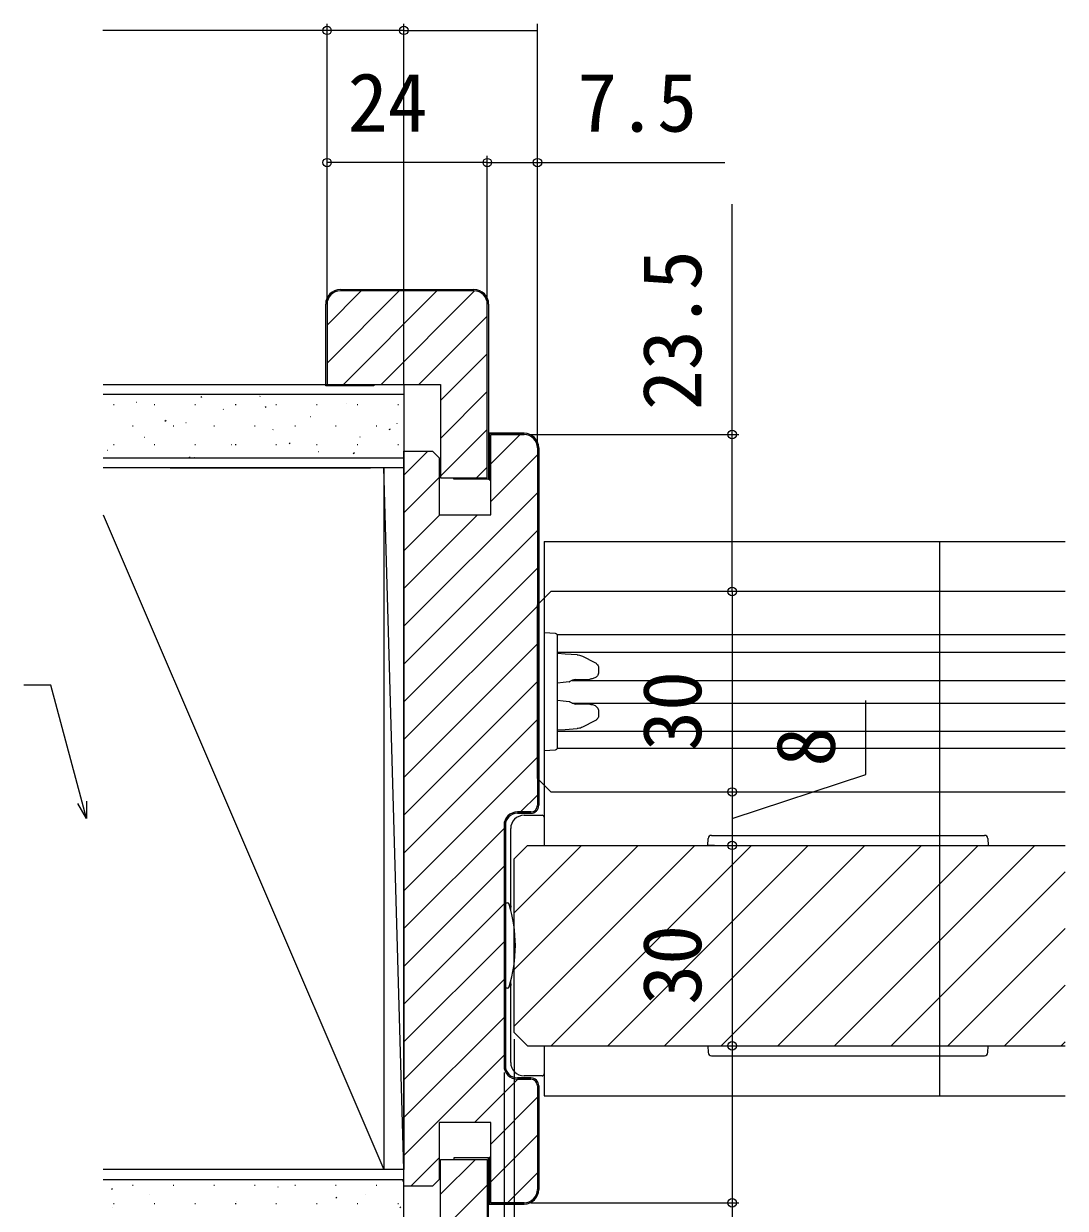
# Model space of a CAD drawing. Units: millimetres, scale not verified. Extents: x -525 to 525, y -783 to 779.
# Drawn here: x -321.9 to -166, y -387.2 to -209.8 of the extents above; entities that cross this region are included whole.
import ezdxf
from ezdxf.enums import TextEntityAlignment as Align

# ---------------------------------------------------------------- set-up
doc = ezdxf.new("R2010")
doc.units = ezdxf.units.MM
doc.header["$LTSCALE"] = 4
for name, color, linetype in [('0-3_YKK_11', 7, 'Continuous'), ('0-5_YKK_12', 2, 'Continuous'), ('0-8_YKK_D', 6, 'Continuous'), ('0-A_YSS_K', 3, 'Continuous'), ('0-B_YSS_KE', 3, 'Continuous')]:
    doc.layers.add(name, color=color, linetype=linetype)
doc.layers.add('0-6_YKK_13', color=4, linetype='Continuous', lineweight=18)
doc.styles.add('ＭＳ ゴシック', font='')
doc.styles.get('ＭＳ ゴシック').set_extended_font_data('MS Gothic')

msp = doc.modelspace()

# ---------------------------------------------------------------- linework, layer by layer
at = {"layer": '0-3_YKK_11'}
for p, q in [((-245.001, -273.338), (-245.001, -326.838)), ((-244.801, -326.838), (-244.801, -273.338)), ((-246.001, -327.838), (-248.001, -327.838)), ((-248.001, -328.038), (-246.001, -328.038)), ((-250.001, -329.838), (-250.001, -365.838)), ((-249.801, -365.838), (-249.801, -329.838)), ((-246.001, -367.638), (-248.001, -367.638)), ((-248.001, -367.838), (-246.001, -367.838)), ((-245.001, -368.838), (-245.001, -384.338)), ((-244.801, -384.338), (-244.801, -368.838))]:
    msp.add_line(p, q, dxfattribs=at)
for points in [[(-247.001, -271.138), (-252.201, -271.138), (-252.201, -278.138), (-252.001, -278.138)], [(-265.001, -383.838), (-265.001, -273.838), (-260.701, -273.838), (-259.701, -274.838), (-259.701, -283.338), (-252.001, -283.338), (-252.001, -278.338), (-252.001, -271.338), (-247.001, -271.338)], [(-247.001, -386.338), (-252.001, -386.338), (-252.001, -379.338), (-252.001, -374.338), (-259.701, -374.338), (-259.701, -382.838), (-260.701, -383.838), (-265.001, -383.838)], [(-252.001, -379.538), (-252.201, -379.538), (-252.201, -386.538), (-247.001, -386.538)]]:
    msp.add_lwpolyline(points, dxfattribs=at)
for centre, radius, start, end in [((-247.001, -273.338), 2.2, 0.00001, 89.99999), ((-247.001, -273.338), 2, 0.00001, 89.99999), ((-248.001, -329.838), 2, 90.00001, 179.99999), ((-248.001, -329.838), 1.8, 90.00001, 179.99999), ((-246.001, -326.838), 1, 270.00001, 359.99999), ((-246.001, -326.838), 1.2, 270.00001, 359.99999), ((-248.001, -365.838), 2, 180.00001, 269.99999), ((-248.001, -365.838), 1.8, 180.00001, 269.99999), ((-246.001, -368.838), 1.2, 0.00001, 89.99999), ((-246.001, -368.838), 1, 0.00001, 89.99999), ((-247.001, -384.338), 2, 270.00001, 359.99999), ((-247.001, -384.338), 2.2, 270.00001, 359.99999)]:
    msp.add_arc(centre, radius, start, end, dxfattribs=at)
at = {"layer": '0-5_YKK_12'}
for p, q in [((-244.001, -287.338), (-165.974, -287.338)), ((-244.001, -287.338), (-244.001, -332.838)), ((-243.001, -294.838), (-245.001, -296.838)), ((-165.974, -294.838), (-243.001, -294.838)), ((-245.001, -322.838), (-245.001, -296.838)), ((-165.974, -301.338), (-242.02, -301.338)), ((-242.001, -303.938), (-165.974, -303.938)), ((-239.787, -308.138), (-165.974, -308.138)), ((-239.787, -311.538), (-165.974, -311.538)), ((-242.001, -315.738), (-165.974, -315.738)), ((-165.974, -318.338), (-242.02, -318.338)), ((-243.001, -324.838), (-245.001, -322.838)), ((-243.001, -324.838), (-165.974, -324.838)), ((-246.501, -332.838), (-248.501, -334.838)), ((-248.501, -342.941), (-238.398, -332.838)), ((-248.501, -351.426), (-229.913, -332.838)), ((-248.501, -359.912), (-221.427, -332.838)), ((-246.501, -332.838), (-165.974, -332.838)), ((-242.942, -362.838), (-212.942, -332.838)), ((-234.457, -362.838), (-204.457, -332.838)), ((-225.971, -362.838), (-195.971, -332.838)), ((-217.486, -362.838), (-187.486, -332.838)), ((-209.001, -362.838), (-179.001, -332.838)), ((-200.516, -362.838), (-170.516, -332.838)), ((-248.501, -360.838), (-248.501, -334.838)), ((-192.03, -362.838), (-165.974, -336.782)), ((-183.545, -362.838), (-165.974, -345.267)), ((-175.06, -362.838), (-165.974, -353.753)), ((-246.501, -362.838), (-248.501, -360.838)), ((-246.501, -362.838), (-165.974, -362.838)), ((-244.001, -362.838), (-244.001, -370.338)), ((-166.574, -362.838), (-165.974, -362.238)), ((-244.001, -370.338), (-165.974, -370.338))]:
    msp.add_line(p, q, dxfattribs=at)
at = {"layer": '0-6_YKK_13'}
for p, q in [((-242.001, -302.141), (-242.001, -301.442)), ((-242.001, -317.535), (-242.001, -302.141)), ((-240.871, -304.207), (-242.001, -304.138)), ((-239.044, -304.319), (-240.871, -304.207)), ((-238.256, -304.526), (-236.421, -305.462)), ((-235.838, -306.299), (-235.838, -306.936)), ((-239.374, -307.992), (-237.149, -307.953)), ((-237.149, -311.723), (-239.372, -311.684)), ((-235.838, -312.74), (-235.838, -313.377)), ((-242.001, -315.538), (-240.871, -315.469)), ((-240.871, -315.469), (-239.044, -315.357)), ((-236.421, -314.214), (-238.256, -315.149)), ((-244.001, -317.64), (-244.001, -318.638)), ((-244.001, -318.638), (-242.283, -318.533)), ((-242.001, -318.233), (-242.001, -317.535)), ((-244.001, -328.637), (-244.001, -328.67)), ((-244.001, -328.67), (-244.001, -332.838)), ((-218.939, -331.338), (-181.791, -331.338)), ((-181.791, -331.338), (-178.063, -331.338)), ((-219.501, -332.838), (-219.438, -331.807)), ((-218.503, -332.838), (-219.501, -332.838)), ((-177.564, -331.807), (-177.501, -332.838)), ((-249.801, -341.438), (-249.521, -341.438)), ((-249.801, -341.438), (-249.801, -354.238)), ((-249.001, -341.881), (-248.979, -342.1)), ((-248.979, -342.547), (-248.979, -342.1)), ((-249.521, -354.238), (-249.801, -354.238)), ((-248.979, -353.575), (-249.001, -353.794)), ((-248.979, -353.575), (-248.979, -353.129)), ((-244.001, -362.838), (-244.001, -367.005)), ((-219.501, -362.838), (-219.438, -363.868)), ((-177.564, -363.868), (-177.501, -362.838)), ((-244.001, -367.005), (-244.001, -367.037))]:
    msp.add_line(p, q, dxfattribs=at)
for points in [[(-242.283, -301.143), (-244.001, -301.038), (-244.001, -302.036), (-244.001, -304.345), (-244.001, -315.331), (-244.001, -317.64)], [(-239.044, -304.319), (-238.882, -304.335), (-238.722, -304.363), (-238.564, -304.404), (-238.408, -304.458), (-238.256, -304.526)], [(-236.421, -305.462), (-236.322, -305.518), (-236.228, -305.582), (-236.138, -305.657), (-236.056, -305.741), (-235.984, -305.837), (-235.923, -305.941), (-235.877, -306.055), (-235.848, -306.175), (-235.838, -306.299)], [(-240.26, -308.35), (-241.13, -308.448), (-242, -308.554)], [(-239.364, -307.989), (-239.564, -308.052), (-239.762, -308.127), (-239.956, -308.214), (-240.146, -308.312)], [(-235.838, -306.936), (-235.851, -307.076), (-235.888, -307.211), (-235.946, -307.337), (-236.021, -307.452), (-236.11, -307.553), (-236.209, -307.641), (-236.316, -307.716), (-236.427, -307.78), (-236.543, -307.832), (-236.661, -307.875), (-236.782, -307.908), (-236.903, -307.932), (-237.026, -307.947), (-237.149, -307.953)], [(-242.001, -311.122), (-241.13, -311.227), (-240.259, -311.325)], [(-240.146, -311.363), (-239.956, -311.462), (-239.762, -311.548), (-239.564, -311.623), (-239.364, -311.687)], [(-237.149, -311.723), (-237.017, -311.73), (-236.885, -311.747), (-236.754, -311.775), (-236.625, -311.813), (-236.498, -311.862), (-236.375, -311.924), (-236.258, -311.999), (-236.147, -312.088), (-236.048, -312.192), (-235.962, -312.311), (-235.896, -312.444), (-235.853, -312.589), (-235.838, -312.74)], [(-235.838, -313.377), (-235.848, -313.5), (-235.877, -313.621), (-235.923, -313.734), (-235.984, -313.839), (-236.056, -313.934), (-236.138, -314.019), (-236.228, -314.094), (-236.322, -314.158), (-236.421, -314.214)], [(-238.256, -315.149), (-238.408, -315.218), (-238.564, -315.272), (-238.722, -315.313), (-238.882, -315.341), (-239.044, -315.357)], [(-247.001, -328.337), (-247.001, -328.337), (-244.301, -328.337)], [(-249.001, -341.881), (-249.001, -330.337), (-249.001, -330.337)], [(-249.001, -365.337), (-249.001, -365.337), (-249.001, -353.794)], [(-218.939, -364.338), (-181.791, -364.338), (-178.063, -364.338)], [(-244.301, -367.337), (-247.001, -367.337), (-247.001, -367.337)]]:
    msp.add_lwpolyline(points, dxfattribs=at)
for centre, radius, start, end in [((-242.301, -301.442), 0.3, 0, 86.5), ((-240.293, -308.051), 0.3, 276.36916, 299.27728), ((-240.293, -311.625), 0.3, 60.72272, 83.63084), ((-242.301, -318.233), 0.3, 273.5, 0), ((-247.001, -330.337), 2, 90.00218, 179.99782), ((-244.301, -328.637), 0.3, 5.11015, 90), ((-218.939, -331.838), 0.5, 90, 176.5), ((-178.063, -331.838), 0.5, 3.5, 90), ((-249.521, -341.738), 0.3, 17.1558, 90), ((-269.281, -347.838), 20.98, 342.8442, 17.1558), ((-249.521, -353.938), 0.3, 270, 342.8442), ((-218.939, -363.838), 0.5, 183.5, 270), ((-178.063, -363.838), 0.5, 270, 356.5), ((-247.001, -365.337), 2, 180.00218, 269.99782), ((-244.301, -367.037), 0.3, 270, 354.88985)]:
    msp.add_arc(centre, radius, start, end, dxfattribs=at)
for centre, major_axis, start_param, end_param in [((-244.301, -328.635), (-0.212, 0.214), 3.9269908, 4.0161798), ((-244.301, -367.04), (0.212, 0.214), 5.4085981, 5.4977871)]:
    msp.add_ellipse(centre, major_axis=major_axis, ratio=0.991311, start_param=start_param, end_param=end_param, dxfattribs=at)
at = {"layer": '0-8_YKK_D'}
for p, q in [((-276.501, -251.838), (-276.501, -209.838)), ((-265.001, -263.838), (-265.001, -209.838)), ((-265.001, -263.838), (-265.001, -209.838)), ((-265.001, -210.838), (-245.001, -210.838)), ((-245.001, -273.338), (-245.001, -209.838)), ((-276.501, -250.839), (-276.501, -229.638)), ((-252.501, -251.838), (-252.501, -229.638)), ((-252.501, -251.838), (-252.501, -229.638)), ((-245.001, -273.338), (-245.001, -229.638)), ((-252.501, -230.638), (-276.501, -230.638)), ((-246.001, -271.338), (-214.838, -271.338)), ((-184.791, -287.338), (-184.791, -370.338)), ((-216.565, -294.838), (-216.838, -294.838)), ((-215.838, -332.838), (-215.838, -362.838)), ((-248.501, -361.838), (-248.501, -468.837)), ((-248.501, -361.838), (-248.501, -468.837)), ((-250.001, -366.838), (-250.001, -468.837)), ((-250.001, -366.838), (-250.001, -468.837)), ((-246.001, -386.338), (-214.838, -386.338))]:
    msp.add_line(p, q, dxfattribs=at)
for points in [[(-265.001, -210.838), (-276.501, -210.838), (-310.051, -210.838)], [(-252.501, -230.638), (-245.001, -230.638), (-216.946, -230.638)], [(-215.838, -294.838), (-215.838, -271.338), (-215.838, -236.833)], [(-215.838, -294.838), (-215.838, -324.838), (-215.838, -332.838)], [(-312.501, -328.838), (-313.161, -326.375), (-317.86, -308.838), (-321.91, -308.838)], [(-215.838, -328.838), (-195.838, -322.247), (-195.838, -311.156)], [(-312.501, -326.198), (-312.501, -328.838), (-313.821, -326.552)], [(-215.838, -362.838), (-215.838, -386.338), (-215.838, -420.842)]]:
    msp.add_lwpolyline(points, dxfattribs=at)
for centre in [(-276.501, -210.838), (-265.001, -210.838), (-265.001, -210.838), (-276.501, -230.638), (-252.501, -230.638), (-252.501, -230.638), (-245.001, -230.638), (-215.838, -271.338), (-215.838, -294.838), (-215.838, -294.838), (-215.838, -324.838), (-215.838, -324.838), (-215.838, -332.838), (-215.838, -332.838), (-215.838, -362.838), (-215.838, -362.838), (-215.838, -386.338)]:
    msp.add_circle(centre, 0.637, dxfattribs=at)
at = {"layer": '0-A_YSS_K'}
for p, q in [((-276.501, -254.975), (-271.364, -249.839)), ((-276.501, -260.632), (-265.708, -249.839)), ((-274.05, -263.838), (-260.051, -249.839)), ((-268.393, -263.838), (-254.397, -249.842)), ((-262.736, -263.838), (-252.501, -253.603)), ((-259.501, -266.26), (-252.501, -259.26)), ((-265.001, -265.338), (-310.001, -265.338)), ((-295.385, -265.757), (-295.218, -265.647)), ((-286.549, -265.625), (-286.531, -265.619)), ((-259.501, -271.917), (-252.501, -264.917)), ((-308.466, -266.829), (-308.366, -266.829)), ((-305.054, -266.496), (-305.035, -266.49)), ((-302.386, -266.829), (-302.286, -266.829)), ((-296.306, -266.829), (-296.206, -266.829)), ((-292.036, -267.568), (-292.017, -267.562)), ((-290.226, -266.829), (-290.126, -266.829)), ((-285.779, -267.235), (-285.613, -267.125)), ((-284.146, -266.829), (-284.046, -266.829)), ((-278.066, -266.829), (-277.966, -266.829)), ((-273.531, -266.697), (-273.512, -266.691)), ((-271.986, -266.829), (-271.886, -266.829)), ((-265.906, -266.829), (-265.806, -266.829)), ((-300.763, -269.317), (-300.597, -269.207)), ((-297.616, -269.544), (-297.597, -269.538)), ((-279.017, -268.64), (-278.998, -268.633)), ((-305.616, -270.059), (-305.516, -270.059)), ((-299.536, -270.059), (-299.436, -270.059)), ((-293.456, -270.059), (-293.356, -270.059)), ((-287.376, -270.059), (-287.276, -270.059)), ((-284.598, -270.616), (-284.579, -270.609)), ((-281.296, -270.059), (-281.196, -270.059)), ((-275.216, -270.059), (-275.116, -270.059)), ((-269.136, -270.059), (-269.036, -270.059)), ((-267.186, -270.599), (-267.019, -270.489)), ((-265.999, -269.712), (-265.98, -269.705)), ((-259.501, -277.573), (-252.501, -270.573)), ((-308.466, -272.809), (-308.366, -272.809)), ((-303.856, -271.754), (-303.837, -271.747)), ((-302.386, -272.809), (-302.286, -272.809)), ((-296.306, -272.809), (-296.206, -272.809)), ((-290.838, -272.826), (-290.819, -272.819)), ((-290.226, -272.809), (-290.126, -272.809)), ((-284.146, -272.809), (-284.046, -272.809)), ((-282.17, -272.681), (-282.003, -272.571)), ((-278.066, -272.809), (-277.966, -272.809)), ((-271.986, -272.809), (-271.886, -272.809)), ((-271.579, -271.688), (-271.56, -271.681)), ((-265.906, -272.809), (-265.806, -272.809)), ((-252.001, -275.73), (-247.609, -271.338)), ((-310.001, -274.838), (-265.001, -274.838)), ((-309.342, -273.697), (-309.324, -273.69)), ((-297.154, -274.763), (-296.987, -274.653)), ((-296.324, -274.769), (-296.305, -274.762)), ((-277.819, -273.898), (-277.8, -273.891)), ((-272.564, -274.159), (-272.398, -274.049)), ((-265.001, -277.417), (-261.422, -273.838)), ((-252.001, -281.387), (-245.001, -274.387)), ((-265.001, -276.338), (-310.001, -276.338)), ((-300.001, -276.338), (-270.001, -276.338)), ((-268.001, -276.338), (-268.001, -381.338)), ((-265.001, -381.338), (-268.001, -276.338)), ((-265.001, -276.338), (-265.001, -381.338)), ((-254.11, -277.839), (-252.501, -276.23)), ((-265.001, -283.073), (-259.701, -277.773)), ((-265.001, -300.044), (-245.001, -280.044)), ((-310.001, -283.338), (-268.001, -381.338)), ((-265.001, -288.73), (-259.609, -283.338)), ((-265.001, -294.387), (-253.952, -283.338)), ((-265.001, -305.701), (-245.001, -285.701)), ((-265.001, -311.358), (-245.001, -291.358)), ((-265.001, -317.015), (-245.001, -297.015)), ((-265.001, -322.671), (-245.001, -302.671)), ((-265.001, -328.328), (-245.001, -308.328)), ((-265.001, -333.985), (-245.001, -313.985)), ((-265.001, -339.642), (-245.001, -319.642)), ((-247.54, -327.838), (-245.001, -325.299)), ((-265.001, -345.299), (-250.001, -330.299)), ((-265.001, -350.956), (-250.001, -335.956)), ((-265.001, -356.613), (-250.001, -341.613)), ((-265.001, -362.269), (-250.001, -347.269)), ((-265.001, -367.926), (-250.001, -352.926)), ((-265.001, -373.583), (-250.001, -358.583)), ((-265.001, -379.24), (-250.001, -364.24)), ((-254.442, -374.338), (-247.942, -367.838)), ((-252.001, -377.554), (-245.001, -370.554)), ((-252.001, -383.211), (-245.001, -376.211)), ((-263.942, -383.838), (-259.701, -379.597)), ((-259.501, -385.054), (-254.284, -379.837)), ((-265.001, -381.338), (-310.001, -381.338)), ((-310.001, -382.838), (-265.001, -382.838)), ((-270.001, -381.338), (-300.001, -381.338)), ((-296.849, -382.911), (-296.831, -382.904)), ((-249.471, -386.338), (-245.001, -381.867)), ((-308.775, -384.318), (-308.608, -384.208)), ((-305.616, -383.679), (-305.516, -383.679)), ((-299.536, -383.679), (-299.436, -383.679)), ((-293.456, -383.679), (-293.356, -383.679)), ((-287.376, -383.679), (-287.276, -383.679)), ((-283.831, -383.983), (-283.812, -383.976)), ((-281.296, -383.679), (-281.196, -383.679)), ((-275.216, -383.679), (-275.116, -383.679)), ((-269.136, -383.679), (-269.036, -383.679)), ((-265.232, -383.078), (-265.213, -383.072)), ((-259.501, -390.711), (-252.501, -383.711)), ((-308.466, -386.429), (-308.366, -386.429)), ((-303.09, -385.121), (-303.071, -385.114)), ((-302.386, -386.429), (-302.286, -386.429)), ((-296.306, -386.429), (-296.206, -386.429)), ((-290.226, -386.429), (-290.126, -386.429)), ((-290.071, -386.193), (-290.052, -386.186)), ((-284.146, -386.429), (-284.046, -386.429)), ((-278.066, -386.429), (-277.966, -386.429)), ((-275.197, -385.601), (-275.031, -385.49)), ((-271.986, -386.429), (-271.886, -386.429)), ((-270.812, -385.055), (-270.794, -385.048)), ((-265.906, -386.429), (-265.806, -386.429)), ((-308.576, -387.064), (-308.557, -387.057)), ((-265.592, -387.078), (-265.425, -386.968))]:
    msp.add_line(p, q, dxfattribs=at)
for points in [[(-310.001, -263.838), (-265.001, -263.838), (-265.001, -276.338)], [(-310.001, -393.838), (-265.001, -393.838), (-265.001, -381.338)]]:
    msp.add_lwpolyline(points, dxfattribs=at)
at = {"layer": '0-B_YSS_KE'}
for p, q in [((-274.501, -249.639), (-254.501, -249.639)), ((-254.501, -249.839), (-274.501, -249.839)), ((-245.001, -273.338), (-245.001, -326.838)), ((-245.001, -273.338), (-245.001, -326.838)), ((-245.001, -273.338), (-245.001, -326.838)), ((-245.001, -273.338), (-245.001, -326.838)), ((-244.801, -273.338), (-244.801, -326.838)), ((-244.801, -273.338), (-244.801, -326.838)), ((-244.801, -273.338), (-244.801, -326.838)), ((-244.801, -273.338), (-244.801, -326.838)), ((-246.001, -327.838), (-248.001, -327.838)), ((-246.001, -327.838), (-248.001, -327.838)), ((-246.001, -327.838), (-248.001, -327.838)), ((-246.001, -327.838), (-248.001, -327.838)), ((-246.001, -328.038), (-248.001, -328.038)), ((-246.001, -328.038), (-248.001, -328.038)), ((-246.001, -328.038), (-248.001, -328.038)), ((-246.001, -328.038), (-248.001, -328.038)), ((-250.001, -329.838), (-250.001, -365.838)), ((-250.001, -329.838), (-250.001, -365.838)), ((-250.001, -329.838), (-250.001, -365.838)), ((-250.001, -329.838), (-250.001, -365.838)), ((-249.801, -329.838), (-249.801, -365.838)), ((-249.801, -329.838), (-249.801, -365.838)), ((-249.801, -329.838), (-249.801, -365.838)), ((-249.801, -329.838), (-249.801, -365.838)), ((-248.001, -367.638), (-246.001, -367.638)), ((-248.001, -367.638), (-246.001, -367.638)), ((-248.001, -367.638), (-246.001, -367.638)), ((-248.001, -367.638), (-246.001, -367.638)), ((-248.001, -367.838), (-246.001, -367.838)), ((-248.001, -367.838), (-246.001, -367.838)), ((-248.001, -367.838), (-246.001, -367.838)), ((-248.001, -367.838), (-246.001, -367.838)), ((-245.001, -368.838), (-245.001, -384.338)), ((-245.001, -368.838), (-245.001, -384.338)), ((-245.001, -368.838), (-245.001, -384.338)), ((-245.001, -368.838), (-245.001, -384.338)), ((-244.801, -368.838), (-244.801, -384.338)), ((-244.801, -368.838), (-244.801, -384.338)), ((-244.801, -368.838), (-244.801, -384.338)), ((-244.801, -368.838), (-244.801, -384.338))]:
    msp.add_line(p, q, dxfattribs=at)
for points in [[(-269.501, -263.839), (-269.501, -264.039), (-276.701, -264.039), (-276.701, -251.839)], [(-276.501, -251.839), (-276.501, -263.839), (-259.501, -263.839), (-259.501, -277.839)], [(-259.501, -277.839), (-252.501, -277.839), (-252.501, -251.839)], [(-252.301, -251.839), (-252.301, -278.039), (-257.501, -278.039), (-257.501, -277.839)], [(-252.001, -278.138), (-252.201, -278.138), (-252.201, -271.138), (-247.001, -271.138)], [(-252.001, -278.138), (-252.201, -278.138), (-252.201, -271.138), (-247.001, -271.138)], [(-252.001, -278.138), (-252.201, -278.138), (-252.201, -271.138), (-247.001, -271.138)], [(-252.001, -278.138), (-252.201, -278.138), (-252.201, -271.138), (-247.001, -271.138)], [(-260.701, -273.838), (-259.701, -274.838), (-259.701, -283.338), (-252.001, -283.338), (-252.001, -278.338), (-252.001, -271.338), (-247.001, -271.338)], [(-260.701, -273.838), (-259.701, -274.838), (-259.701, -283.338), (-252.001, -283.338), (-252.001, -278.338), (-252.001, -271.338), (-247.001, -271.338)], [(-260.701, -273.838), (-259.701, -274.838), (-259.701, -283.338), (-252.001, -283.338), (-252.001, -278.338), (-252.001, -271.338), (-247.001, -271.338)], [(-260.701, -273.838), (-259.701, -274.838), (-259.701, -283.338), (-252.001, -283.338), (-252.001, -278.338), (-252.001, -271.338), (-247.001, -271.338)], [(-247.001, -386.338), (-252.001, -386.338), (-252.001, -379.338), (-252.001, -374.338), (-259.701, -374.338), (-259.701, -382.838), (-260.701, -383.838), (-265.001, -383.838), (-265.001, -273.838), (-260.701, -273.838)], [(-247.001, -386.338), (-252.001, -386.338), (-252.001, -379.338), (-252.001, -374.338), (-259.701, -374.338), (-259.701, -382.838), (-260.701, -383.838), (-265.001, -383.838), (-265.001, -273.838), (-260.701, -273.838)], [(-247.001, -386.338), (-252.001, -386.338), (-252.001, -379.338), (-252.001, -374.338), (-259.701, -374.338), (-259.701, -382.838), (-260.701, -383.838), (-265.001, -383.838), (-265.001, -273.838), (-260.701, -273.838)], [(-247.001, -386.338), (-252.001, -386.338), (-252.001, -379.338), (-252.001, -374.338), (-259.701, -374.338), (-259.701, -382.838), (-260.701, -383.838), (-265.001, -383.838), (-265.001, -273.838), (-260.701, -273.838)], [(-276.501, -405.837), (-276.501, -393.837), (-259.501, -393.837), (-259.501, -379.837)], [(-259.501, -379.837), (-252.501, -379.837), (-252.501, -405.837)], [(-252.301, -405.837), (-252.301, -379.637), (-257.501, -379.637), (-257.501, -379.837)], [(-247.001, -386.538), (-252.201, -386.538), (-252.201, -379.538), (-252.001, -379.538)], [(-247.001, -386.538), (-252.201, -386.538), (-252.201, -379.538), (-252.001, -379.538)], [(-247.001, -386.538), (-252.201, -386.538), (-252.201, -379.538), (-252.001, -379.538)], [(-247.001, -386.538), (-252.201, -386.538), (-252.201, -379.538), (-252.001, -379.538)]]:
    msp.add_lwpolyline(points, dxfattribs=at)
for centre, radius, start, end in [((-274.501, -251.839), 2.2, 90, 180), ((-274.501, -251.839), 2, 90, 180), ((-254.501, -251.839), 2.2, 0, 90), ((-254.501, -251.839), 2, 0, 90), ((-247.001, -273.338), 2.2, 0, 90), ((-247.001, -273.338), 2.2, 0, 90), ((-247.001, -273.338), 2.2, 0, 90), ((-247.001, -273.338), 2.2, 0, 90), ((-247.001, -273.338), 2, 0, 90), ((-247.001, -273.338), 2, 0, 90), ((-247.001, -273.338), 2, 0, 90), ((-247.001, -273.338), 2, 0, 90), ((-248.001, -329.838), 2, 90, 180), ((-248.001, -329.838), 2, 90, 180), ((-248.001, -329.838), 2, 90, 180), ((-248.001, -329.838), 2, 90, 180), ((-248.001, -329.838), 1.8, 90, 180), ((-248.001, -329.838), 1.8, 90, 180), ((-248.001, -329.838), 1.8, 90, 180), ((-248.001, -329.838), 1.8, 90, 180), ((-246.001, -326.838), 1, 270, 0), ((-246.001, -326.838), 1.2, 270, 360), ((-246.001, -326.838), 1, 270, 0), ((-246.001, -326.838), 1.2, 270, 360), ((-246.001, -326.838), 1, 270, 0), ((-246.001, -326.838), 1.2, 270, 360), ((-246.001, -326.838), 1, 270, 0), ((-246.001, -326.838), 1.2, 270, 360), ((-248.001, -365.838), 2, 180, 270), ((-248.001, -365.838), 2, 180, 270), ((-248.001, -365.838), 2, 180, 270), ((-248.001, -365.838), 2, 180, 270), ((-248.001, -365.838), 1.8, 180, 270), ((-248.001, -365.838), 1.8, 180, 270), ((-248.001, -365.838), 1.8, 180, 270), ((-248.001, -365.838), 1.8, 180, 270), ((-246.001, -368.838), 1.2, 0, 90), ((-246.001, -368.838), 1.2, 0, 90), ((-246.001, -368.838), 1.2, 0, 90), ((-246.001, -368.838), 1.2, 0, 90), ((-246.001, -368.838), 1, 0, 90), ((-246.001, -368.838), 1, 0, 90), ((-246.001, -368.838), 1, 0, 90), ((-246.001, -368.838), 1, 0, 90), ((-247.001, -384.338), 2, 270, 0), ((-247.001, -384.338), 2.2, 270, 360), ((-247.001, -384.338), 2, 270, 0), ((-247.001, -384.338), 2.2, 270, 360), ((-247.001, -384.338), 2, 270, 0), ((-247.001, -384.338), 2.2, 270, 360), ((-247.001, -384.338), 2, 270, 0), ((-247.001, -384.338), 2.2, 270, 360)]:
    msp.add_arc(centre, radius, start, end, dxfattribs=at)

# ---------------------------------------------------------------- texts
at = {"layer": '0-8_YKK_D', "style": 'ＭＳ ゴシック'}
for s, p in [('24', (-273.399, -228.638)), ('7.5', (-239.06, -228.638))]:
    msp.add_text(s, height=8.798, dxfattribs=at).set_placement(p, align=Align.BOTTOM_LEFT)
for s, p in [('23.5', (-217.838, -267.674)), ('30', (-217.838, -318.702)), ('8', (-197.838, -321.065)), ('30', (-217.838, -356.702))]:
    msp.add_text(s, height=8.798, rotation=90, dxfattribs=at).set_placement(p, align=Align.BOTTOM_LEFT)

doc.saveas('drawing.dxf')
